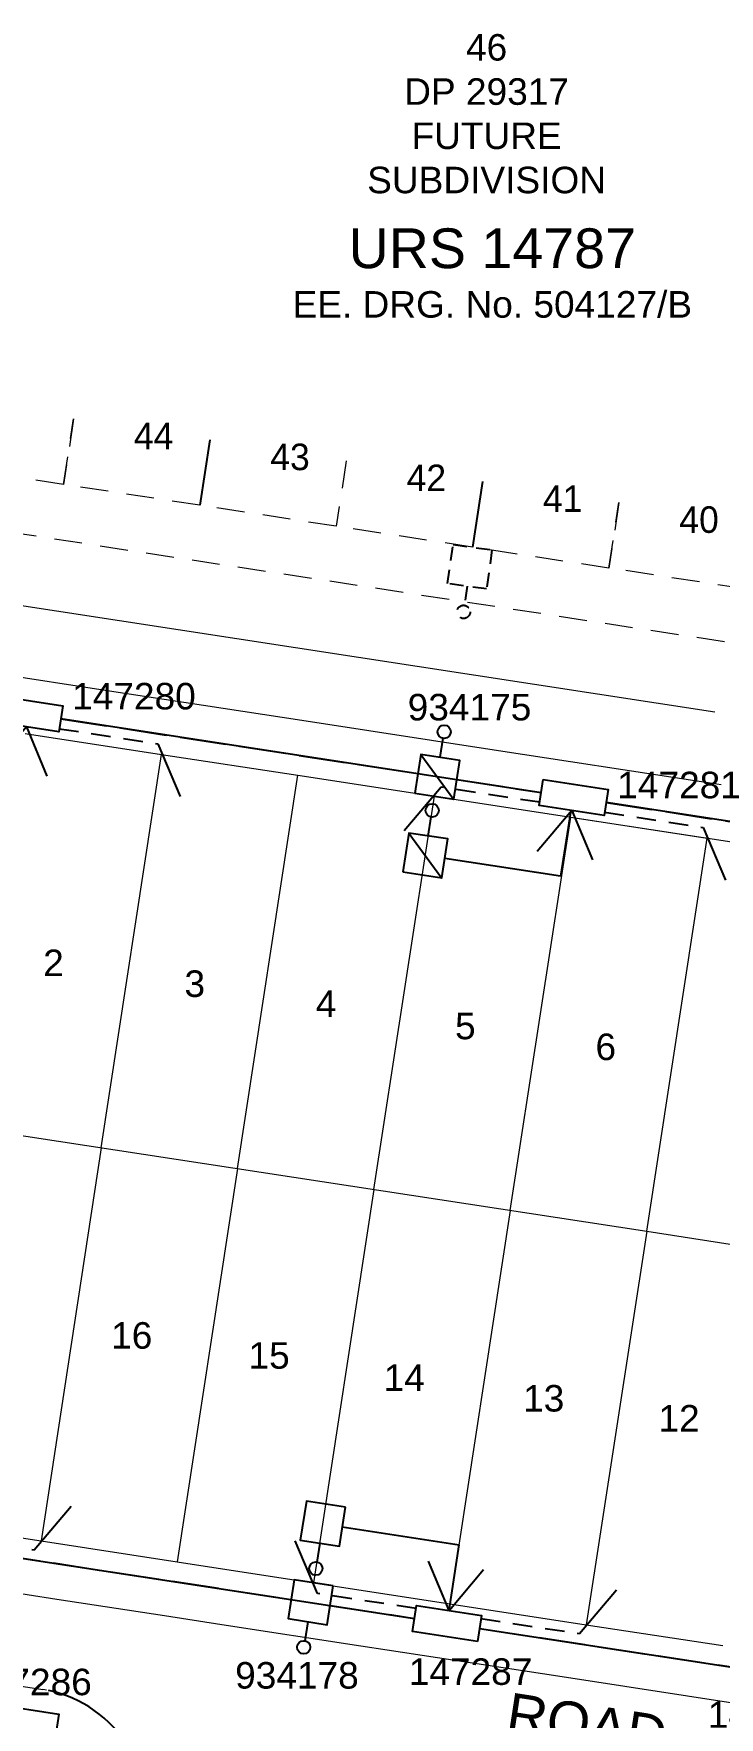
# Model space of a CAD drawing. Header units: metres. Extents: x 301349 to 301596, y 6240095 to 6240331.
# Drawn here: x 301453.6 to 301505.3, y 6240204.3 to 6240331.3 of the extents above; entities that cross this region are included whole.
import ezdxf
from ezdxf.enums import TextEntityAlignment as Align

# ---------------------------------------------------------------- set-up
doc = ezdxf.new("R2010")
doc.units = ezdxf.units.M
doc.header["$LTSCALE"] = 0.7
doc.linetypes.add('Dash', pattern=[5, 3, -2])
doc.linetypes.add('IE Trench LV', pattern=[6.5, 5, -1.5])
doc.layers.get('0').update_dxf_attribs({"color": 6})
for name, color, linetype in [('_User Miscellaneous1', 3, 'Continuous'), ('_User Miscellaneous11', 7, 'Continuous'), ('_User Miscellaneous4', 7, 'Continuous'), ('_User Miscellaneous6', 7, 'Continuous'), ('_User Miscellaneous7', 150, 'Continuous'), ('_User Miscellaneous8', 7, 'Continuous'), ('_User Miscellaneous9', 8, 'Continuous'), ('Cadastre Developer_SP_NEW', 4, 'Continuous'), ('Cadastre Roads_SP_NEW', 8, 'Continuous'), ('Mains_LV_NEW_R6', 2, 'Continuous'), ('Mains_LV_NEW_T84', 2, 'Continuous'), ('Services_SP_NEW_UG', 2, 'Continuous'), ('SupportsUG_SP_LV_NEW', 2, 'Continuous'), ('SupportsUG_SP_LV_SL_NEW', 2, 'Continuous'), ('Trench_SP_NEW', 2, 'Continuous')]:
    doc.layers.add(name, color=color, linetype=linetype)
doc.layers.add('_User Miscellaneous5', color=7, linetype='Continuous', lineweight=35)
doc.layers.add('_User Notes', color=7, linetype='Continuous', plot=False)
doc.styles.add('ARIAL', font='arial.ttf', dxfattribs={"height": 2})
doc.styles.add('ARIAL 3.0', font='arial.ttf', dxfattribs={"height": 3})
doc.styles.add('Dot', font='dotfont.shx', dxfattribs={"height": 2})
doc.styles.add('POLE_LABEL', font='arial.ttf')
doc.styles.add('SL_LABEL', font='arial.ttf')
doc.styles.get("Standard").update_dxf_attribs({"font": 'arial.ttf'})
doc.styles.add('style1', font='iso3098b.shx')
doc.linetypes.add('Cable New UG', pattern='A,8,-1,["x",style1,S=3.5,R=0,X=0.35,Y=-1],-3.5', length=12.5)
doc.linetypes.add('Cable Z', pattern='A,8,-1,["Z",Standard,S=2.5,R=0,X=0.35,Y=-1.25],-3.5', length=12.5)

# ---------------------------------------------------------------- blocks, each defined once
blk = doc.blocks.new('*U135')
at = {"layer": '_User Miscellaneous7', "lineweight": -3}
for points in [[(0, -3.03), (0, -1.58)], [(-1.49, -3.03), (1.5, -6.01)]]:
    blk.add_lwpolyline(points, dxfattribs=at)
blk.add_lwpolyline([(-1.49, -6), (1.49, -6), (1.49, -3.03), (-1.49, -3.03)], close=True, dxfattribs=at)
blk.add_circle((0, -1.08), 0.5, dxfattribs=at)
at = {"layer": '_User Miscellaneous8', "color": 2, "lineweight": -3}
blk.add_lwpolyline([(-1.49, 0), (1.49, 0), (1.49, 2.97), (-1.49, 2.97)], close=True, dxfattribs=at)
at = {"layer": '_User Miscellaneous9', "color": 2, "lineweight": -3}
blk.add_lwpolyline([(-1.49, 2.97), (1.5, -0.01)], dxfattribs=at)
at = {"style": 'POLE_LABEL', "flags": 9}
blk.add_attdef('STRUCTURE_PLANT_NUMBER', text='', height=0.2, dxfattribs=at).set_placement((1.64, 1.73), align=Align.MIDDLE_LEFT)
for tag, flags, p in [('STREET_CODE', 9, (1.64, 1.49)), ('COLUMN_TYPE', 9, (1.64, 1.29)), ('OWNED_BY', 9, (1.64, 1.09)), ('OPERATED_BY', 9, (1.64, 0.89)), ('STATE', 9, (1.64, 0.49)), ('MAINTAINED_BY', 9, (1.64, 0.69)), ('USAGE', 9, (1.64, 0.29)), ('LEGEND', 9, (1.64, 0.09)), ('SUBURB', 9, (1.64, -0.31)), ('STREETNAME', 9, (1.64, -0.51)), ('Z', 1, (1.64, -1.31)), ('PARENT', 9, (1.64, -0.11)), ('LOCATION', 9, (1.64, -0.71)), ('NOTES', 9, (1.64, -0.91)), ('LABEL_ALIGNMENT', 9, (1.64, -1.11))]:
    blk.add_attdef(tag, text='', height=0.2, dxfattribs=dict(flags=flags)).set_placement(p, align=Align.MIDDLE_LEFT)
at = {"layer": '_User Miscellaneous5', "style": 'ARIAL', "flags": 8}
blk.add_attdef('ASSET_NUM', text='', height=2, dxfattribs=at).set_placement((2, 3.49), align=Align.MIDDLE_LEFT)
blk = doc.blocks.new('*U39')
at = {"layer": '_User Miscellaneous8', "color": 2}
blk.add_line((0, 0), (0, 1.45), dxfattribs=at)
blk.add_circle((0, 1.95), 0.5, dxfattribs=at)
for tag, p, flags in [('Z', (0, 0), 1), ('OPERATED_BY', (0, -9.61), 9)]:
    blk.add_attdef(tag, p, '', height=0.2, dxfattribs=dict(flags=flags))
at = {"style": 'SL_LABEL', "flags": 9}
blk.add_attdef('STREET_CODE', text='', height=0.2, dxfattribs=at).set_placement((0, -0.2), align=Align.MIDDLE_LEFT)
at = {"flags": 9}
for tag, p in [('CONSTRUCTED_VOLTAGE', (0, -0.4)), ('CONTROL_TYPE', (0, -0.6)), ('LANTERN_PURPOSE', (0, -0.8)), ('LANTERN_TYPE', (0, -1)), ('NO_PHASES', (0, -1.2)), ('OPERATING_VOLTAGE', (0, -1.4)), ('ORIENTATION', (0, -1.6)), ('OWNED_BY', (0, -1.8)), ('STATE', (0, -2)), ('CEXIST', (0, -2.4)), ('CNEW', (0, -2.6)), ('USAGE', (0, -2.2)), ('CNUMBER', (0, -2.8)), ('CREMOVE', (0, -3)), ('CREPLACE', (0, -3.2)), ('LKINGHEIGHT', (0, -3.4)), ('LBRACKET', (0, -3.6)), ('LBRACKETVOCAB', (0, -3.8)), ('LCATEGORY', (0, -4)), ('LCHARGE1', (0, -4.2)), ('LCHARGE1PERCENT', (0, -4.4)), ('LCHARGE2', (0, -4.6)), ('LCHARGE2PERCENT', (0, -4.8)), ('LCHARGE3', (0, -5)), ('LCHARGE3PERCENT', (0, -5.2)), ('LEXIST', (0, -5.4)), ('LLAMP', (0, -5.6)), ('LLAMPVOCAB', (0, -5.8)), ('LMAST', (0, -6)), ('LMASTVOCAB', (0, -6.2)), ('LNEW', (0, -6.4)), ('LANTNUMBER', (0, -6.6)), ('LOUTREACH', (0, -7)), ('LOUTREACHVOCAB', (0, -7.2)), ('LRATECODE', (0, -7.4)), ('LREMOVE', (0, -7.6)), ('SUBURB', (0, -8.6)), ('STREETNAME', (0, -8.8)), ('LREPLACE', (0, -7.8)), ('LTYPE', (0, -8)), ('LTYPEVOCAB', (0, -8.2)), ('LEGEND', (0, -8.4)), ('LOCATION', (0, -9)), ('NOTES', (0, -9.2)), ('MAINTAINED_BY', (0, -9.86))]:
    blk.add_attdef(tag, text='', height=0.2, dxfattribs=at).set_placement(p, align=Align.MIDDLE_LEFT)
at = {"layer": '_User Notes', "style": 'SL_LABEL', "flags": 8}
blk.add_attdef('ASSET_NUM', text='', height=2.5, dxfattribs=at).set_placement((2, 2), align=Align.MIDDLE_LEFT)
at = {"layer": '_User Notes', "flags": 8}
blk.add_attdef('LNUMBER', text='', height=2.5, dxfattribs=at).set_placement((1.2, -2.8), align=Align.MIDDLE_LEFT)
blk = doc.blocks.new('*U35')
at = {"layer": '_User Miscellaneous7', "lineweight": -3}
blk.add_lwpolyline([(0, -3.03), (0, -1.58)], dxfattribs=at)
blk.add_lwpolyline([(-1.49, -6), (1.49, -6), (1.49, -3.03), (-1.49, -3.03)], close=True, dxfattribs=at)
blk.add_circle((0, -1.08), 0.5, dxfattribs=at)
at = {"layer": '_User Miscellaneous8', "color": 2, "lineweight": -3}
blk.add_lwpolyline([(-1.49, 0), (1.49, 0), (1.49, 2.97), (-1.49, 2.97)], close=True, dxfattribs=at)
at = {"style": 'POLE_LABEL', "flags": 9}
blk.add_attdef('STRUCTURE_PLANT_NUMBER', text='', height=0.2, dxfattribs=at).set_placement((1.64, 1.73), align=Align.MIDDLE_LEFT)
for tag, flags, p in [('STREET_CODE', 9, (1.64, 1.49)), ('COLUMN_TYPE', 9, (1.64, 1.29)), ('OWNED_BY', 9, (1.64, 1.09)), ('OPERATED_BY', 9, (1.64, 0.89)), ('STATE', 9, (1.64, 0.49)), ('MAINTAINED_BY', 9, (1.64, 0.69)), ('USAGE', 9, (1.64, 0.29)), ('LEGEND', 9, (1.64, 0.09)), ('SUBURB', 9, (1.64, -0.31)), ('STREETNAME', 9, (1.64, -0.51)), ('Z', 1, (1.64, -1.31)), ('PARENT', 9, (1.64, -0.11)), ('LOCATION', 9, (1.64, -0.71)), ('NOTES', 9, (1.64, -0.91)), ('LABEL_ALIGNMENT', 9, (1.64, -1.11))]:
    blk.add_attdef(tag, text='', height=0.2, dxfattribs=dict(flags=flags)).set_placement(p, align=Align.MIDDLE_LEFT)
at = {"layer": '_User Miscellaneous5', "style": 'ARIAL', "flags": 8}
blk.add_attdef('ASSET_NUM', text='', height=2, dxfattribs=at).set_placement((2, 3.49), align=Align.MIDDLE_LEFT)
blk = doc.blocks.new('*U34')
at = {"lineweight": -3}
blk.add_lwpolyline([(-2.48, 2.49), (2.47, 2.49), (2.47, 0.51), (-2.48, 0.51)], close=True, dxfattribs=at)
for tag, flags, p in [('STREET_CODE', 9, (1.5, 3.5)), ('OWNED_BY', 9, (1.5, 3.3)), ('OPERATED_BY', 9, (1.5, 3.1)), ('STATE', 9, (1.5, 2.7)), ('SUPPORT_TYPE', 9, (1.5, 2.5)), ('MAINTAINED_BY', 9, (1.5, 2.9)), ('SUBURB', 9, (1.5, 1.7)), ('STREETNAME', 9, (1.5, 1.5)), ('USAGE', 9, (1.5, 2.3)), ('LEGEND', 9, (1.5, 2.1)), ('PARENT', 9, (1.5, 1.9)), ('LOCATION', 9, (1.5, 1.3)), ('Z', 1, (1.5, 0.9)), ('NOTES', 9, (1.5, 1.1))]:
    blk.add_attdef(tag, text='', height=0.2, dxfattribs=dict(flags=flags)).set_placement(p, align=Align.MIDDLE_LEFT)
at = {"layer": '_User Miscellaneous4', "style": 'ARIAL', "flags": 8}
blk.add_attdef('ASSET_NUM', text='', height=2, dxfattribs=at).set_placement((2, 5.5), align=Align.MIDDLE_LEFT)
blk = doc.blocks.new('A$C1B2C29DD')
at = {"layer": 'Services_SP_NEW_UG', "color": 2, "flags": 128}
for points in [[(0, 0), (-2.1, 3.44)], [(0, 0), (2.1, 3.44)]]:
    blk.add_lwpolyline(points, dxfattribs=at)
blk = doc.blocks.new('*U42')
at = {"layer": 'Services_SP_NEW_UG', "color": 2, "flags": 128}
blk.add_lwpolyline([(-10, -0.75), (-12.25, 2.93)], dxfattribs=at)
at = {"layer": 'Services_SP_NEW_UG', "color": 2, "linetype": 'Dash', "ltscale": 0.7, "flags": 128}
blk.add_lwpolyline([(-2.47, -0.75), (-10, -0.75)], dxfattribs=at)
blk = doc.blocks.new('*U44')
at = {"layer": 'Services_SP_NEW_UG', "color": 2, "flags": 128}
blk.add_lwpolyline([(10, -0.75), (12.25, 2.93)], dxfattribs=at)
at = {"layer": 'Services_SP_NEW_UG', "color": 2, "linetype": 'Dash', "ltscale": 0.7, "flags": 128}
blk.add_lwpolyline([(2.47, -0.75), (10, -0.75)], dxfattribs=at)
blk = doc.blocks.new('A$C7DAD38F0-flat-2')
at = {"layer": '_User Miscellaneous11', "color": 3, "style": 'ARIAL'}
blk.add_attdef('DRG_NO', text='', height=2, dxfattribs=at).set_placement((0, -4.23), align=Align.MIDDLE_CENTER)
at = {"layer": '_User Miscellaneous6', "color": 2, "style": 'ARIAL 3.0'}
blk.add_attdef('URS___', text='', height=3, dxfattribs=at).set_placement((0, 0), align=Align.MIDDLE_CENTER)
blk = doc.blocks.new('A$C4FBE3B10')
at = {"layer": '_User Miscellaneous1', "color": 6, "linetype": 'Dash', "ltscale": 0.5, "flags": 128}
blk.add_lwpolyline([(0, 2.97), (0, 4.42)], dxfattribs=at)
at = {"layer": '_User Miscellaneous1', "color": 6, "linetype": 'Dash', "ltscale": 0.5}
blk.add_lwpolyline([(-1.48, 2.97), (1.48, 2.97), (1.48, 0), (-1.48, 0)], close=True, dxfattribs=at)
blk.add_circle((0, 4.92), 0.5, dxfattribs=at)

msp = doc.modelspace()

# ---------------------------------------------------------------- linework, layer by layer
at = {"layer": 'Cadastre Developer_SP_NEW', "linetype": 'Dash', "lineweight": 9}
for p, q in [((301456.64, 6240302.22), (301455.88, 6240297.27)), ((301455.88, 6240297.27), (301445.6, 6240298.85)), ((301477.2, 6240299.06), (301476.44, 6240294.12)), ((301466.16, 6240295.7), (301455.88, 6240297.27)), ((301476.44, 6240294.12), (301466.16, 6240295.7)), ((301497.76, 6240295.91), (301497, 6240290.97)), ((301486.72, 6240292.54), (301476.44, 6240294.12)), ((301497, 6240290.97), (301486.72, 6240292.54)), ((301507.28, 6240289.39), (301497, 6240290.97))]:
    msp.add_line(p, q, dxfattribs=at)
at = {"layer": 'Cadastre Developer_SP_NEW', "lineweight": 25}
for p, q in [((301466.92, 6240300.64), (301466.16, 6240295.7)), ((301487.48, 6240297.49), (301486.72, 6240292.54))]:
    msp.add_line(p, q, dxfattribs=at)
at = {"layer": 'Cadastre Developer_SP_NEW', "lineweight": 9}
for p, q in [((301453, 6240278.49), (301463.28, 6240276.92)), ((301458.73, 6240247.26), (301463.28, 6240276.92)), ((301463.28, 6240276.92), (301473.56, 6240275.34)), ((301469.01, 6240245.69), (301473.56, 6240275.34)), ((301473.56, 6240275.34), (301483.84, 6240273.76)), ((301479.29, 6240244.11), (301483.84, 6240273.76)), ((301483.84, 6240273.76), (301494.12, 6240272.19)), ((301489.57, 6240242.53), (301494.12, 6240272.19)), ((301494.12, 6240272.19), (301504.4, 6240270.61)), ((301494.43, 6240272.14), (301514.68, 6240269.03)), ((301499.85, 6240240.96), (301504.4, 6240270.61)), ((301438.17, 6240250.42), (301499.85, 6240240.96)), ((301458.73, 6240247.26), (301454.19, 6240217.61)), ((301469.01, 6240245.69), (301464.46, 6240216.03)), ((301479.29, 6240244.11), (301474.74, 6240214.46)), ((301489.57, 6240242.53), (301485.02, 6240212.88)), ((301499.85, 6240240.96), (301495.3, 6240211.3)), ((301499.85, 6240240.96), (301510.13, 6240239.38)), ((301443.91, 6240219.19), (301454.19, 6240217.61)), ((301454.19, 6240217.61), (301464.46, 6240216.03)), ((301464.46, 6240216.03), (301474.74, 6240214.46)), ((301474.74, 6240214.46), (301485.02, 6240212.88)), ((301485.02, 6240212.88), (301495.3, 6240211.3)), ((301495.3, 6240211.3), (301505.58, 6240209.73))]:
    msp.add_line(p, q, dxfattribs=at)
at = {"layer": 'Cadastre Developer_SP_NEW', "linetype": 'Dash', "lineweight": 9}
for points in [[(301466.92, 6240300.64), (301466.16, 6240295.7), (301455.88, 6240297.27), (301456.64, 6240302.22)], [(301497.76, 6240295.91), (301497, 6240290.97), (301486.72, 6240292.54), (301487.48, 6240297.49)], [(301508.04, 6240294.33), (301507.28, 6240289.39), (301497, 6240290.97), (301497.76, 6240295.91)]]:
    msp.add_lwpolyline(points, dxfattribs=at)
at = {"layer": 'Cadastre Developer_SP_NEW', "lineweight": 9, "flags": 128}
msp.add_lwpolyline([(301446.47, 6240289.1), (301504.98, 6240280.13)], dxfattribs=at)
at = {"layer": 'Cadastre Roads_SP_NEW', "linetype": 'Dash', "lineweight": 9}
msp.add_line((301430.98, 6240296.89, 48.26), (301543.96, 6240279.57, 51.99), dxfattribs=at)
at = {"layer": 'Cadastre Roads_SP_NEW', "linetype": 'Continuous', "lineweight": 9}
for p, q in [((301444.19, 6240284.04, 48.72), (301459.01, 6240281.77, 49.17)), ((301459.01, 6240281.77, 49.17), (301473.84, 6240279.49, 49.62)), ((301473.84, 6240279.49, 49.62), (301488.67, 6240277.22, 50.07)), ((301488.67, 6240277.22, 50.07), (301503.49, 6240274.95, 50.52)), ((301503.49, 6240274.95, 50.52), (301504.48, 6240274.8, 50.55)), ((301504.48, 6240274.8, 50.55), (301505.47, 6240274.64, 50.58)), ((301448.66, 6240214.26, 50.32), (301455.38, 6240213.23, 50.59)), ((301455.38, 6240213.23, 50.59), (301463.49, 6240211.98, 50.92)), ((301463.49, 6240211.98, 50.92), (301467.83, 6240211.32, 51.1)), ((301467.83, 6240211.32, 51.1), (301478.31, 6240209.71, 51.53)), ((301478.31, 6240209.71, 51.53), (301480.29, 6240209.41, 51.61)), ((301480.29, 6240209.41, 51.61), (301493.14, 6240207.44, 52.13)), ((301447.61, 6240207.44, 50.32), (301454.33, 6240206.41, 50.59)), ((301493.14, 6240207.44, 52.13), (301507.97, 6240205.16, 52.74)), ((301454.59, 6240206.36, 50.6), (301454.33, 6240206.41, 50.59))]:
    msp.add_line(p, q, dxfattribs=at)
at = {"layer": 'Cadastre Roads_SP_NEW', "linetype": 'Continuous'}
msp.add_arc((301452.85, 6240197.24, 50.61), 9.29, 344.6542, 78.1954, dxfattribs=at)
at = {"layer": 'Mains_LV_NEW_R6', "linetype": 'Cable Z', "flags": 128}
for points in [[(301494.12, 6240272.69), (301493.36, 6240267.74)], [(301493.36, 6240267.74), (301484.62, 6240269.08)], [(301476.9, 6240218.68), (301485.71, 6240217.33)], [(301484.95, 6240212.38), (301485.71, 6240217.33)]]:
    msp.add_lwpolyline(points, dxfattribs=at)
at = {"layer": 'Mains_LV_NEW_T84', "linetype": 'Cable New UG', "flags": 128}
for points in [[(301491.9, 6240274.03), (301455.67, 6240279.6)], [(301525.04, 6240267.96), (301524.73, 6240265.96), (301515.81, 6240267.33), (301516.26, 6240270.3), (301496.79, 6240273.28)], [(301446.12, 6240217.33), (301482.35, 6240211.77)], [(301487.24, 6240211.02), (301513.19, 6240207.04)]]:
    msp.add_lwpolyline(points, dxfattribs=at)
at = {"layer": 'Trench_SP_NEW', "linetype": 'IE Trench LV'}
for p, q in [((301455.67, 6240279.6), (301482.6, 6240275.47)), ((301485.54, 6240275.02), (301491.9, 6240274.04)), ((301496.79, 6240273.29), (301522.74, 6240269.31)), ((301446.12, 6240217.33), (301473.05, 6240213.2)), ((301475.98, 6240212.75), (301482.35, 6240211.77)), ((301487.24, 6240211.02), (301513.19, 6240207.04))]:
    msp.add_line(p, q, dxfattribs=at)

# ---------------------------------------------------------------- block references
at = {"layer": '_User Miscellaneous1'}
msp.add_blockref('A$C7DAD38F0-flat-2', (301488.21, 6240315.08), dxfattribs=at).add_auto_attribs({'URS___': 'URS 14787', 'DRG_NO': 'EE. DRG. No. 504127/B'})
at = {"layer": '_User Miscellaneous1', "color": 7, "rotation": 172.0871843027447}
msp.add_blockref('A$C4FBE3B10', (301486.72, 6240292.54), dxfattribs=at)
at = {"layer": 'Services_SP_NEW_UG'}
for name, p, rotation in [('*U42', (301453, 6240278.49), 171.2806271445458), ('*U44', (301494.12, 6240272.19), 171.2806271434939), ('*U42', (301494.12, 6240272.19), 171.2806271445458), ('*U44', (301443.91, 6240219.19), 351.2806271441303), ('*U42', (301485.02, 6240212.88), 351.2806271451108), ('*U44', (301485.02, 6240212.88), 351.2806271441303)]:
    msp.add_blockref(name, p, dxfattribs=dict(at, rotation=rotation))
at = {"layer": 'SupportsUG_SP_LV_NEW'}
ref = msp.add_blockref('*U34', (301453, 6240278.49), dxfattribs=dict(at, rotation=351.2806271443223))
ref.add_attrib('ASSET_NUM_001', '147280', (301456.53, 6240280.31), dxfattribs={"layer": '_User Miscellaneous4', "height": 2, "style": 'ARIAL'})
for p, rotation in [((301453.08, 6240279), 171.2806271443223), ((301494.2, 6240272.69), 171.2881697752743), ((301484.95, 6240212.38), 351.2806271447369)]:
    msp.add_blockref('A$C1B2C29DD', p, dxfattribs=dict(at, rotation=rotation))
ref = msp.add_blockref('*U34', (301494.12, 6240272.19), dxfattribs=dict(at, rotation=351.2881697752744))
ref.add_attrib('ASSET_NUM_001', '147281', (301497.63, 6240273.61), dxfattribs={"layer": '_User Miscellaneous4', "height": 2, "style": 'ARIAL'})
ref = msp.add_blockref('*U34', (301485.02, 6240212.88), dxfattribs=dict(at, rotation=171.2806271447369))
ref.add_attrib('ASSET_NUM_001', '147287', (301481.91, 6240206.76), dxfattribs={"layer": '_User Miscellaneous4', "height": 2, "style": 'ARIAL'})
ref = msp.add_blockref('*U34', (301452.72, 6240202.46), dxfattribs=dict(at, rotation=351.2806271424498))
ref.add_attrib('ASSET_NUM_001', '147286', (301448.69, 6240205.98), dxfattribs={"layer": '_User Miscellaneous4', "height": 2, "style": 'ARIAL'})
ref = msp.add_blockref('*U34', (301515.86, 6240208.15), dxfattribs=dict(at, rotation=171.2806271420713))
ref.add_attrib('ASSET_NUM_001', '147291', (301504.46, 6240203.53), dxfattribs={"layer": '_User Miscellaneous4', "height": 2, "style": 'ARIAL'})
at = {"layer": 'SupportsUG_SP_LV_SL_NEW', "ltscale": 0.5}
ref = msp.add_blockref('*U135', (301483.84, 6240273.76), dxfattribs=dict(at, rotation=351.2806271420517))
ref.add_attrib('ASSET_NUM_001', '934175', (301481.83, 6240279.48), dxfattribs={"layer": '_User Miscellaneous5', "height": 2, "style": 'ARIAL'})
for p, rotation in [((301484.29, 6240276.7), 351.2806271420517), ((301474.29, 6240211.52), 171.1517786166933)]:
    msp.add_blockref('*U39', p, dxfattribs=dict(at, rotation=rotation))
ref = msp.add_blockref('*U35', (301474.74, 6240214.46), dxfattribs=dict(at, rotation=171.1517786166933))
ref.add_attrib('ASSET_NUM_001', '934178', (301468.82, 6240206.48), dxfattribs={"layer": '_User Miscellaneous5', "height": 2, "style": 'ARIAL'})

# ---------------------------------------------------------------- texts
at = {"layer": 'Cadastre Developer_SP_NEW', "style": 'Dot'}
for s, p in [('44', (301462.68, 6240299.93)), ('43', (301472.96, 6240298.35)), ('42', (301483.24, 6240296.77)), ('41', (301493.52, 6240295.2)), ('40', (301503.8, 6240293.62))]:
    msp.add_text(s, height=2, dxfattribs=at).set_placement(p, align=Align.CENTER)
at = {"layer": 'Cadastre Developer_SP_NEW', "style": 'ARIAL'}
for s, p in [('2', (301454.35, 6240260.2)), ('3', (301465, 6240258.63)), ('4', (301474.9, 6240257.12)), ('5', (301485.4, 6240255.44)), ('6', (301495.99, 6240253.87)), ('16', (301459.47, 6240232.11)), ('15', (301469.83, 6240230.6)), ('14', (301480.02, 6240228.92)), ('13', (301490.53, 6240227.37)), ('12', (301500.74, 6240225.86))]:
    msp.add_text(s, height=2, dxfattribs=at).set_placement(p)
at = {"layer": 'Cadastre Developer_SP_NEW', "insert": (301487.78, 6240331.23), "char_height": 2, "width": 14.3844, "attachment_point": 2, "style": 'ARIAL'}
msp.add_mtext('46\\PDP 29317\\PFUTURE SUBDIVISION', dxfattribs=at)
at = {"layer": 'Cadastre Roads_SP_NEW'}
msp.add_text('ROAD', height=3, rotation=351.2806, dxfattribs=at).set_placement((301489.14, 6240203.23))

doc.saveas('drawing.dxf')
